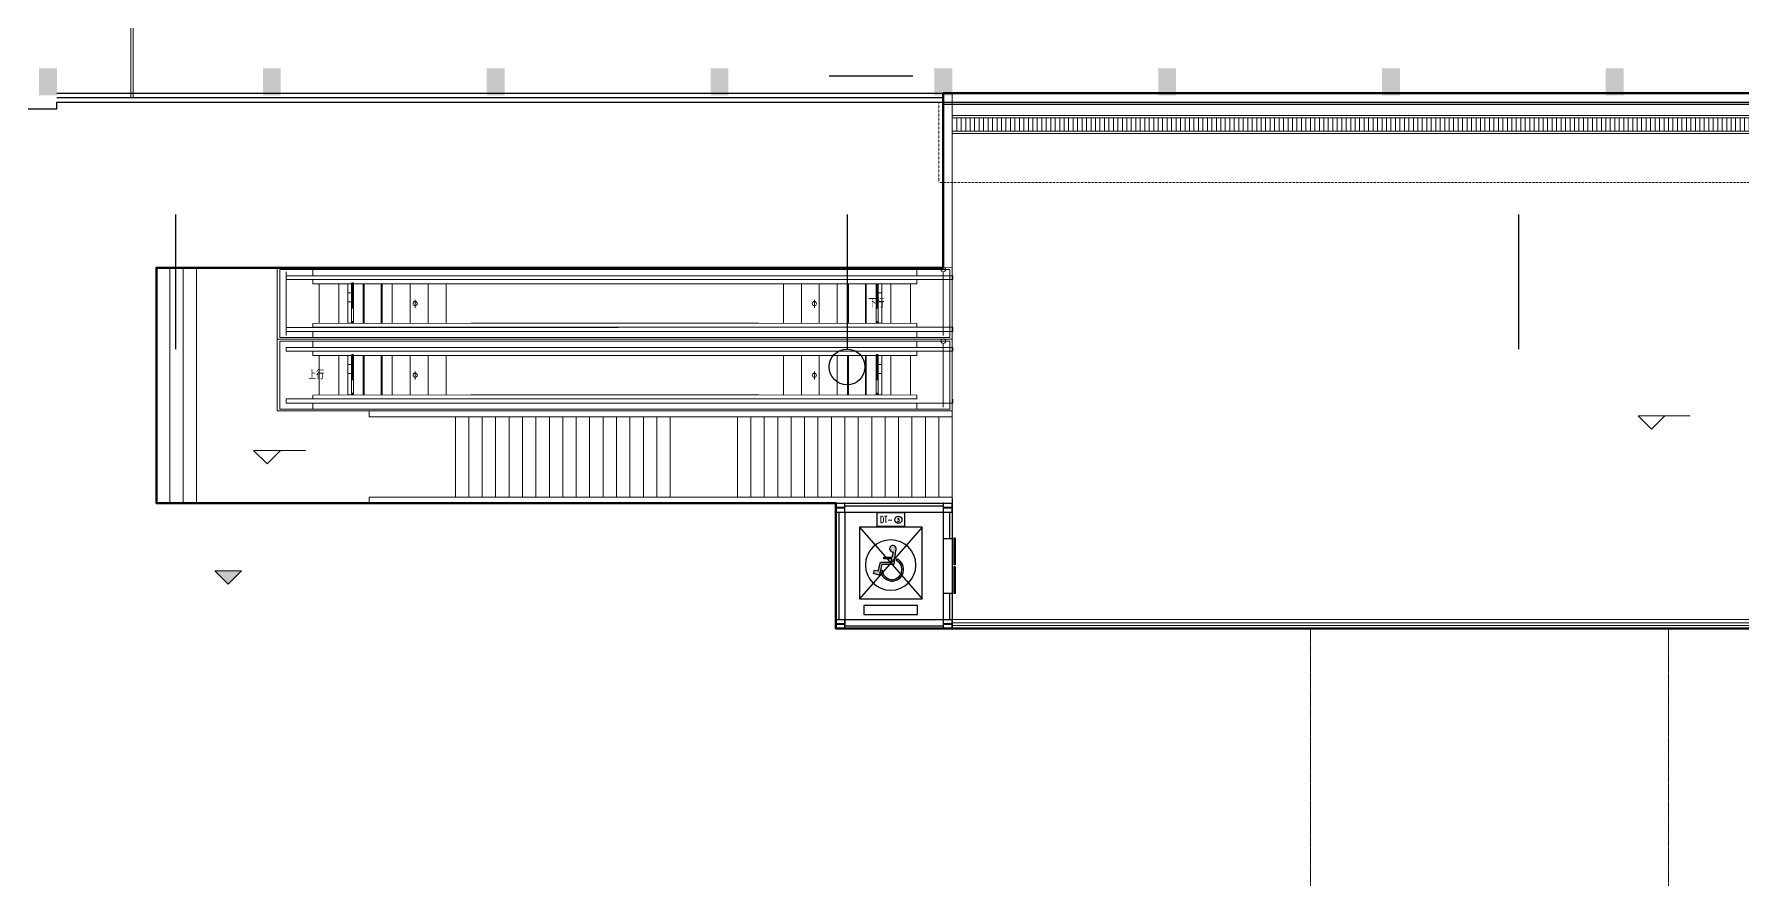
# Model space of a CAD drawing. Header units: millimetres. Extents: x 395197 to 699875, y 745 to 708816.
# Drawn here: x 511894 to 550064, y 476754 to 495768 of the extents above; entities that cross this region are included whole.
import ezdxf
from ezdxf.enums import TextEntityAlignment as Align

# ---------------------------------------------------------------- set-up
doc = ezdxf.new("R2010")
doc.units = ezdxf.units.MM
for name, pattern in [('DASH', [0.35, 0.25, -0.1]), ('DASHDOT2', [0.5, 0.25, -0.125, 0, -0.125]), ('DOTE', [2.42, 2, -0.2, 0.02, -0.2])]:
    doc.linetypes.add(name, pattern=pattern)
for name, color, linetype, lineweight in [('A-STRS', 50, 'Continuous', 9), ('DIM_ELEV', 3, 'Continuous', 9), ('KbhRt主线_右线xl', 3, 'DOTE', 70), ('STAIR', 2, 'Continuous', 9), ('建-柱-平面-混凝土柱', 6, 'Continuous', 9), ('栏杆', 2, 'Continuous', 5)]:
    doc.layers.add(name, color=color, linetype=linetype, lineweight=lineweight)
for name, color, linetype in [('C-DIMS', 4, 'Continuous'), ('EECOMM', 1, 'DASHDOT2'), ('ZX-铺地', 253, 'Continuous'), ('伸缩缝', 40, 'Continuous'), ('建-楼面', 2, 'Continuous'), ('建-楼面-完成面', 95, 'Continuous'), ('轴网$0$4', 4, 'Continuous'), ('轴网$0$AUDIT_D_110625132327-0', 4, 'Continuous'), ('轴网$0$COLUMN', 9, 'Continuous'), ('轴网$0$PUB_TEXT', 4, 'Continuous'), ('轴网$0$建-符号-管弄', 190, 'Continuous'), ('轴网$0$龙阳路站平剖面图0625$0$A-DOOR', 32, 'Continuous'), ('轴网$0$龙阳路站平剖面图0625$0$A-STRS', 50, 'Continuous'), ('轴网$0$龙阳路站平剖面图0625$0$FURNITURE', 252, 'Continuous'), ('轴网$0$龙阳路站平剖面图0625$0$填充', 25, 'Continuous'), ('轴网$0$龙阳路站平剖面图0625$0$建－墙体', 7, 'Continuous')]:
    doc.layers.add(name, color=color, linetype=linetype)
doc.styles.add('轴网$0$_TCH_DIM', font='SIMPLEX', dxfattribs={"bigfont": 'GBCBIG'})

# ---------------------------------------------------------------- blocks, each defined once
blk = doc.blocks.new('_FZH')
blk.add_solid([(-0.5, -0.5), (0.5, -0.5), (-0.5, 0.5), (0.5, 0.5)])
blk = doc.blocks.new('轴网$0$龙阳路站平剖面图0625$0$9')
at = {"layer": '轴网$0$龙阳路站平剖面图0625$0$填充', "linetype": 'Continuous'}
h = blk.add_hatch(color=256, dxfattribs=at)
h.paths.add_polyline_path([(63, 866), (10, 612), (-417, 612), (-417, 530), (-7, 530), (-42, 361), (-577, 361), (-685, -70), (-877, -28), (-918, -195), (-647, -278), (-501, 250), (83, 250), (178, 938, 4.631739)])
h.paths.add_polyline_path([(-491, -42), (-572, -49, 1.740436), (240, 522), (205, 448, -1.740436)])
at = {"layer": '轴网$0$龙阳路站平剖面图0625$0$FURNITURE'}
for p, q in [((10, 612), (63, 866)), ((178, 938), (83, 250)), ((-685, -70), (-577, 361)), ((-501, 250), (-647, -278)), ((-577, 361), (-42, 361)), ((83, 250), (-501, 250)), ((-417, 530), (-417, 612)), ((-417, 612), (10, 612)), ((-7, 530), (-417, 530)), ((-42, 361), (-7, 530)), ((-918, -195), (-877, -28)), ((-647, -278), (-918, -195)), ((-877, -28), (-685, -70))]:
    blk.add_line(p, q, dxfattribs=at)
at = {"layer": '轴网$0$龙阳路站平剖面图0625$0$FURNITURE', "linetype": 'Continuous'}
for p, q in [((240, 522), (205, 448)), ((-491, -42), (-572, -49))]:
    blk.add_line(p, q, dxfattribs=at)
at = {"layer": '轴网$0$龙阳路站平剖面图0625$0$FURNITURE'}
for centre, radius, start, end in [((42, 1029), 164, 326.33705, 277.60405), ((0, 0), 575, 184.87548, 65.35417), ((0, 0), 492, 184.87548, 65.35417)]:
    blk.add_arc(centre, radius, start, end, dxfattribs=at)
blk = doc.blocks.new('轴网$0$龙阳路站平剖面图0625$0$无障碍标志')
at = {"layer": '轴网$0$龙阳路站平剖面图0625$0$建－墙体', "linetype": 'Continuous'}
blk.add_blockref('轴网$0$龙阳路站平剖面图0625$0$9', (0, 0), dxfattribs=at)
blk = doc.blocks.new('轴网$0$龙阳路站平剖面图0625$0$fasfsfd')
at = {"layer": '轴网$0$龙阳路站平剖面图0625$0$FURNITURE'}
blk.add_circle((-742531, -150831), 750, dxfattribs=at)
at = {"layer": '轴网$0$龙阳路站平剖面图0625$0$填充', "linetype": 'Continuous', "xscale": -0.5999999959021807, "yscale": 0.5999999963096343, "zscale": 0.6000000000003638}
blk.add_blockref('轴网$0$龙阳路站平剖面图0625$0$无障碍标志', (-742573, -150963), dxfattribs=at)
blk = doc.blocks.new('轴网$0$龙阳路站平剖面图0625$0$$TCHSYS$LDOR22D')
for p, q in [((-0.517, 0.833), (-0.017, 0.833)), ((-0.517, 0.833), (-0.517, 0.667)), ((-0.517, 0.667), (-0.017, 0.667)), ((-0.017, 0.833), (-0.017, 0.667)), ((0.017, 0.833), (0.017, 0.667)), ((0.017, 0.833), (0.517, 0.833)), ((0.017, 0.667), (0.517, 0.667)), ((0.517, 0.833), (0.517, 0.667)), ((-0.5, 0.5), (0.5, 0.5))]:
    blk.add_line(p, q)
blk = doc.blocks.new('dfghfhjfgjfguj')
at = {"layer": '轴网$0$4'}
for p, q in [((3027880, -3639820), (3027880, -3642720)), ((3025280, -3639920), (3027880, -3639920)), ((3025280, -3639920), (3027872, -3639920)), ((3025280, -3640120), (3027872, -3640120)), ((3025280, -3640120), (3025280, -3642620)), ((3025348, -3640120), (3025348, -3642520)), ((3025480, -3639980), (3027680, -3639980)), ((3025480, -3640120), (3025480, -3642720)), ((3027680, -3639920), (3027680, -3642720)), ((3027820, -3640120), (3027820, -3640720)), ((3027820, -3641940), (3027820, -3642520)), ((3025280, -3642520), (3027872, -3642520)), ((3025280, -3642720), (3027880, -3642720)), ((3025480, -3642660), (3027688, -3642660))]:
    blk.add_line(p, q, dxfattribs=at)
at = {"layer": '轴网$0$AUDIT_D_110625132327-0'}
blk.add_lwpolyline([(3026821, -3640138), (3026195, -3640138), (3026195, -3640433), (3026821, -3640433)], close=True, dxfattribs=at)
blk.add_circle((3026678, -3640292), 78.8, dxfattribs=at)
at = {"layer": '轴网$0$COLUMN'}
for p, q in [((3025288, -3639920), (3025280, -3639920)), ((3025280, -3639920), (3025280, -3640120)), ((3025280, -3640120), (3025288, -3640120)), ((3025288, -3640012), (3025288, -3639920)), ((3025288, -3640120), (3025288, -3640028)), ((3025467, -3640017), (3025293, -3640017)), ((3025293, -3640023), (3025467, -3640023)), ((3025480, -3639920), (3025472, -3639920)), ((3025472, -3639920), (3025472, -3640012)), ((3025472, -3640028), (3025472, -3640120)), ((3025472, -3640120), (3025480, -3640120)), ((3025480, -3640120), (3025480, -3639920)), ((3027688, -3639920), (3027680, -3639920)), ((3027680, -3639920), (3027680, -3640120)), ((3027680, -3640120), (3027688, -3640120)), ((3027688, -3640012), (3027688, -3639920)), ((3027688, -3640120), (3027688, -3640028)), ((3027867, -3640017), (3027693, -3640017)), ((3027693, -3640023), (3027867, -3640023)), ((3027880, -3639920), (3027872, -3639920)), ((3027872, -3639920), (3027872, -3640012)), ((3027872, -3640028), (3027872, -3640120)), ((3027872, -3640120), (3027880, -3640120)), ((3027880, -3640120), (3027880, -3639920)), ((3025288, -3642520), (3025280, -3642520)), ((3025280, -3642520), (3025280, -3642720)), ((3025280, -3642720), (3025288, -3642720)), ((3025288, -3642612), (3025288, -3642520)), ((3025288, -3642720), (3025288, -3642628)), ((3025467, -3642617), (3025293, -3642617)), ((3025293, -3642623), (3025467, -3642623)), ((3025480, -3642520), (3025472, -3642520)), ((3025472, -3642520), (3025472, -3642612)), ((3025472, -3642628), (3025472, -3642720)), ((3025472, -3642720), (3025480, -3642720)), ((3025480, -3642720), (3025480, -3642520)), ((3027688, -3642520), (3027680, -3642520)), ((3027680, -3642520), (3027680, -3642720)), ((3027680, -3642720), (3027688, -3642720)), ((3027688, -3642612), (3027688, -3642520)), ((3027688, -3642720), (3027688, -3642628)), ((3027867, -3642617), (3027693, -3642617)), ((3027693, -3642623), (3027867, -3642623)), ((3027880, -3642520), (3027872, -3642520)), ((3027872, -3642520), (3027872, -3642612)), ((3027872, -3642628), (3027872, -3642720)), ((3027872, -3642720), (3027880, -3642720)), ((3027880, -3642720), (3027880, -3642520))]:
    blk.add_line(p, q, dxfattribs=at)
for centre, start, end in [((3025293, -3640012), 180, 270), ((3025293, -3640028), 90, 180), ((3025467, -3640012), 270, 360), ((3025467, -3640028), 360, 90), ((3027693, -3640012), 180, 270), ((3027693, -3640028), 90, 180), ((3027867, -3640012), 270, 360), ((3027867, -3640028), 0, 90), ((3025293, -3642612), 180, 270), ((3025293, -3642628), 90, 180), ((3025467, -3642612), 270, 0), ((3025467, -3642628), 0, 90), ((3027693, -3642612), 180, 270), ((3027693, -3642628), 90, 180), ((3027867, -3642612), 270, 0), ((3027867, -3642628), 0, 90)]:
    blk.add_arc(centre, 5, start, end, dxfattribs=at)
at = {"layer": '轴网$0$龙阳路站平剖面图0625$0$A-DOOR'}
blk.add_line((3027680, -3640720), (3027680, -3641920), dxfattribs=at)
for points in [[(3027880, -3640720), (3027680, -3640720)], [(3027880, -3641940), (3027680, -3641940)]]:
    blk.add_lwpolyline(points, dxfattribs=at)
at = {"layer": '轴网$0$龙阳路站平剖面图0625$0$A-STRS'}
for p, q in [((3027207, -3640456), (3025807, -3640456)), ((3025807, -3640456), (3025807, -3642056)), ((3027207, -3640456), (3025807, -3642056)), ((3025807, -3640456), (3027207, -3642056)), ((3027207, -3642056), (3027207, -3640456)), ((3025807, -3642056), (3027207, -3642056)), ((3027105, -3642209), (3025905, -3642209)), ((3025905, -3642209), (3025905, -3642409)), ((3025905, -3642409), (3027105, -3642409)), ((3027105, -3642409), (3027105, -3642209))]:
    blk.add_line(p, q, dxfattribs=at)
at = {"extrusion": (0, 0, -1), "xscale": 0.7500000009313226, "yscale": 0.7500000009313226, "zscale": -0.7500000009313226}
blk.add_blockref('轴网$0$龙阳路站平剖面图0625$0$fasfsfd', (-2469606, -3528179), dxfattribs=at)
at = {"layer": '轴网$0$龙阳路站平剖面图0625$0$A-DOOR', "xscale": 1200.000000000001, "yscale": 200.0000000000003, "zscale": 1200, "rotation": 270.0000000335284}
blk.add_blockref('轴网$0$龙阳路站平剖面图0625$0$$TCHSYS$LDOR22D', (3027780, -3641320), dxfattribs=at)
at = {"layer": '轴网$0$AUDIT_D_110625132327-0', "style": '轴网$0$_TCH_DIM', "width": 0.705882}
blk.add_text('DT-', height=148.8, dxfattribs=at).set_placement((3026266, -3640362))
at = {"layer": '轴网$0$AUDIT_D_110625132327-0', "style": '轴网$0$_TCH_DIM'}
blk.add_text('5', height=78.6, dxfattribs=at).set_placement((3026652, -3640332), (3026704, -3640332), align=Align.FIT)

msp = doc.modelspace()

# ---------------------------------------------------------------- hatches: boundary and pattern name
at = {"layer": 'A-STRS'}
h = msp.add_hatch(dxfattribs=at)
h.set_pattern_fill('_USER', color=8, scale=100, angle=90, style=0, pattern_type=0)
h.set_pattern_definition([(90, (544203.21, 493604.32), (100, -7e-13), [])])
h.paths.add_polyline_path([(567003, 493604), (567003, 493904), (532403, 493904), (532403, 493604)])
at = {"layer": 'DIM_ELEV', "linetype": 'ByBlock'}
msp.add_hatch(color=256, dxfattribs=at).paths.add_polyline_path([(516229, 483490), (515929, 483790), (516529, 483790)])

# ---------------------------------------------------------------- linework, layer by layer
at = {"ltscale": 50, "elevation": 0}
msp.add_lwpolyline([(512403, 494454), (587003, 494454)], dxfattribs=at)
at = {"layer": 'A-STRS', "color": 40}
for p, q in [((532403, 493954, 0), (567003, 493954, 0)), ((532403, 493904, 0), (567003, 493904, 0)), ((532403, 493604, 0), (567003, 493604, 0)), ((532403, 493554, 0), (567003, 493554, 0))]:
    msp.add_line(p, q, dxfattribs=at)
at = {"layer": 'C-DIMS'}
for p, q in [((515053, 491739, 0), (515053, 488739, 0)), ((530053, 491739, 0), (530053, 488739, 0)), ((545053, 491739, 0), (545053, 488739, 0))]:
    msp.add_line(p, q, dxfattribs=at)
msp.add_circle((530053, 488339, 0), 400, dxfattribs=at)
at = {"layer": 'DIM_ELEV', "linetype": 'ByBlock'}
for p, q in [((548022, 486947, 0), (547722, 487247, 0)), ((547722, 487247, 0), (548890, 487247, 0)), ((548022, 486947, 0), (548322, 487247, 0)), ((517097, 486172, 0), (516797, 486472, 0)), ((516797, 486472, 0), (517965, 486472, 0)), ((517097, 486172, 0), (517397, 486472, 0)), ((516229, 483490, 0), (515929, 483790, 0)), ((515929, 483790, 0), (516529, 483790, 0)), ((516229, 483490, 0), (516529, 483790, 0))]:
    msp.add_line(p, q, dxfattribs=at)
at = {"layer": 'EECOMM', "color": 3, "linetype": 'ByBlock'}
msp.add_line((529654, 494839, 0), (531522, 494839, 0), dxfattribs=at)
at = {"layer": 'KbhRt主线_右线xl', "color": 252, "linetype": 'ByBlock', "elevation": 0}
msp.add_lwpolyline([(532203, 494454), (532203, 490554), (514624, 490554), (514624, 485298), (529803, 485298), (529803, 482498), (567203, 482498), (567203, 485428), (584982, 485428), (584982, 490558), (567203, 490558), (567203, 494454)], close=True, dxfattribs=at)
msp.add_lwpolyline([(532203, 494454), (532203, 490554), (514624, 490554), (514624, 485298), (529803, 485298), (529803, 482498), (567203, 482498), (567203, 485428), (584982, 485428), (584982, 490558), (567203, 490558), (567203, 494454)], close=True, dxfattribs=at)
at = {"layer": 'STAIR'}
for p, q in [((532203, 490554, 0), (532203, 494454, 0)), ((532403, 490554, 0), (532403, 494454, 0)), ((517524, 490558, 0), (514624, 490558, 0)), ((514624, 485298, 0), (514624, 490558, 0)), ((514924, 485298, 0), (514924, 490558, 0)), ((515224, 485298, 0), (515224, 490558, 0)), ((515524, 490558, 0), (515524, 485298, 0)), ((517324, 490558, 0), (532403, 490554, 0)), ((517324, 490558, 0), (517324, 488958, 0)), ((517324, 490558, 0), (517324, 488958, 0)), ((517382, 490514, 0), (521649, 490514, 0)), ((517382, 490514, 0), (517382, 488994, 0)), ((518117, 490514, 0), (518117, 490376, 0)), ((521649, 490514, 0), (525613, 490514, 0)), ((528078, 490514, 0), (524115, 490514, 0)), ((532346, 490514, 0), (528078, 490514, 0)), ((531611, 490514, 0), (531611, 490376, 0)), ((532346, 490514, 0), (532346, 488994, 0)), ((532403, 490558, 0), (532403, 488958, 0)), ((532403, 490554, 0), (532403, 488958, 0)), ((517524, 490464, 0), (517524, 489044, 0)), ((517524, 490376, 0), (517524, 490290, 0)), ((517524, 490376, 0), (521649, 490376, 0)), ((517524, 490290, 0), (521649, 490290, 0)), ((518117, 490290, 0), (518117, 490194, 0)), ((518117, 490194, 0), (521649, 490194, 0)), ((518261, 490194, 0), (518261, 489311, 0)), ((518699, 490194, 0), (518699, 489314, 0)), ((519027, 490196, 0), (518899, 490196, 0)), ((519027, 490195, 0), (518899, 490195, 0)), ((518899, 490194, 0), (518899, 489314, 0)), ((518899, 490194, 0), (518899, 489314, 0)), ((519027, 490194, 0), (518899, 490194, 0)), ((519027, 490216, 0), (518983, 490216, 0)), ((519027, 490215, 0), (518983, 490215, 0)), ((518983, 490194, 0), (518983, 489314, 0)), ((519027, 490176, 0), (518983, 490176, 0)), ((519027, 490175, 0), (518983, 490175, 0)), ((519027, 490174, 0), (518983, 490174, 0)), ((519027, 490156, 0), (518983, 490156, 0)), ((519027, 490155, 0), (518983, 490155, 0)), ((519027, 490154, 0), (518983, 490154, 0)), ((519027, 490135, 0), (518983, 490135, 0)), ((519027, 490135, 0), (518983, 490135, 0)), ((519027, 490134, 0), (518983, 490134, 0)), ((519027, 490115, 0), (518983, 490115, 0)), ((519027, 490114, 0), (518983, 490114, 0)), ((519027, 490114, 0), (518983, 490114, 0)), ((519027, 490095, 0), (518983, 490095, 0)), ((519027, 490094, 0), (518983, 490094, 0)), ((519027, 490194, 0), (519027, 489314, 0)), ((519245, 490194, 0), (519245, 489314, 0)), ((519265, 490194, 0), (519265, 489314, 0)), ((519265, 490194, 0), (519265, 489314, 0)), ((519645, 490194, 0), (519645, 489314, 0)), ((519665, 490194, 0), (519665, 489314, 0)), ((519895, 490194, 0), (519895, 489314, 0)), ((519895, 490194, 0), (519895, 489314, 0)), ((519895, 490194, 0), (519895, 489314, 0)), ((519895, 490194, 0), (519895, 489314, 0)), ((519895, 490194, 0), (519895, 489314, 0)), ((519895, 490194, 0), (519895, 489314, 0)), ((519895, 490194, 0), (519895, 489314, 0)), ((519895, 490194, 0), (519895, 489314, 0)), ((520295, 490194, 0), (520295, 489314, 0)), ((520295, 490194, 0), (520295, 489314, 0)), ((520295, 490194, 0), (520295, 489314, 0)), ((520295, 490194, 0), (520295, 489314, 0)), ((520295, 490194, 0), (520295, 489314, 0)), ((520295, 490194, 0), (520295, 489314, 0)), ((520295, 490194, 0), (520295, 489314, 0)), ((520295, 490194, 0), (520295, 489314, 0)), ((520695, 490194, 0), (520695, 489314, 0)), ((520695, 490194, 0), (520695, 489314, 0)), ((520695, 490194, 0), (520695, 489314, 0)), ((520695, 490194, 0), (520695, 489314, 0)), ((521095, 490194, 0), (521095, 489314, 0)), ((521095, 490194, 0), (521095, 489314, 0)), ((521095, 490194, 0), (521095, 489314, 0)), ((521095, 490194, 0), (521095, 489314, 0)), ((521649, 490376, 0), (525522, 490376, 0)), ((521649, 490290, 0), (525465, 490290, 0)), ((521649, 490194, 0), (525403, 490194, 0)), ((528078, 490376, 0), (524206, 490376, 0)), ((528078, 490290, 0), (524262, 490290, 0)), ((528078, 490194, 0), (524325, 490194, 0)), ((532416, 490376, 0), (528078, 490376, 0)), ((532416, 490290, 0), (528078, 490290, 0)), ((531611, 490194, 0), (528078, 490194, 0)), ((528633, 490194, 0), (528633, 489314, 0)), ((528633, 490194, 0), (528633, 489314, 0)), ((528633, 490194, 0), (528633, 489314, 0)), ((528633, 490194, 0), (528633, 489314, 0)), ((529033, 490194, 0), (529033, 489314, 0)), ((529033, 490194, 0), (529033, 489314, 0)), ((529033, 490194, 0), (529033, 489314, 0)), ((529033, 490194, 0), (529033, 489314, 0)), ((529433, 490194, 0), (529433, 489314, 0)), ((529433, 490194, 0), (529433, 489314, 0)), ((529433, 490194, 0), (529433, 489314, 0)), ((529433, 490194, 0), (529433, 489314, 0)), ((529433, 490194, 0), (529433, 489314, 0)), ((529433, 490194, 0), (529433, 489314, 0)), ((529433, 490194, 0), (529433, 489314, 0)), ((529433, 490194, 0), (529433, 489314, 0)), ((529833, 490194, 0), (529833, 489314, 0)), ((529833, 490194, 0), (529833, 489314, 0)), ((529833, 490194, 0), (529833, 489314, 0)), ((529833, 490194, 0), (529833, 489314, 0)), ((529833, 490194, 0), (529833, 489314, 0)), ((529833, 490194, 0), (529833, 489314, 0)), ((529833, 490194, 0), (529833, 489314, 0)), ((529833, 490194, 0), (529833, 489314, 0)), ((530063, 490194, 0), (530063, 489314, 0)), ((530083, 490194, 0), (530083, 489314, 0)), ((530463, 490194, 0), (530463, 489314, 0)), ((530463, 490194, 0), (530463, 489314, 0)), ((530483, 490194, 0), (530483, 489314, 0)), ((530700, 490196, 0), (530829, 490196, 0)), ((530700, 490195, 0), (530829, 490195, 0)), ((530700, 490194, 0), (530700, 489314, 0)), ((530700, 490194, 0), (530829, 490194, 0)), ((530700, 490176, 0), (530745, 490176, 0)), ((530700, 490175, 0), (530745, 490175, 0)), ((530700, 490174, 0), (530745, 490174, 0)), ((530700, 490156, 0), (530745, 490156, 0)), ((530700, 490155, 0), (530745, 490155, 0)), ((530700, 490154, 0), (530745, 490154, 0)), ((530700, 490135, 0), (530745, 490135, 0)), ((530700, 490135, 0), (530745, 490135, 0)), ((530700, 490134, 0), (530745, 490134, 0)), ((530700, 490115, 0), (530745, 490115, 0)), ((530700, 490114, 0), (530745, 490114, 0)), ((530700, 490114, 0), (530745, 490114, 0)), ((530700, 490095, 0), (530745, 490095, 0)), ((530700, 490094, 0), (530745, 490094, 0)), ((530745, 490194, 0), (530745, 489314, 0)), ((530829, 490194, 0), (530829, 489314, 0)), ((530829, 490194, 0), (530829, 489314, 0)), ((531029, 490194, 0), (531029, 489314, 0)), ((531467, 490194, 0), (531467, 489311, 0)), ((531611, 490290, 0), (531611, 490194, 0)), ((532203, 490464, 0), (532203, 489044, 0)), ((532416, 490376, 0), (532416, 490290, 0)), ((519027, 489994, 0), (518899, 489994, 0)), ((519027, 489792, 0), (518899, 489792, 0)), ((519027, 490093, 0), (518983, 490093, 0)), ((519027, 490075, 0), (518983, 490075, 0)), ((519027, 490074, 0), (518983, 490074, 0)), ((519027, 490073, 0), (518983, 490073, 0)), ((519027, 490055, 0), (518983, 490055, 0)), ((519027, 490054, 0), (518983, 490054, 0)), ((519027, 490053, 0), (518983, 490053, 0)), ((519027, 490034, 0), (518983, 490034, 0)), ((519027, 490033, 0), (518983, 490033, 0)), ((519027, 490033, 0), (518983, 490033, 0)), ((519027, 490014, 0), (518983, 490014, 0)), ((519027, 489974, 0), (518983, 489974, 0)), ((519027, 489953, 0), (518983, 489953, 0)), ((519027, 489933, 0), (518983, 489933, 0)), ((519027, 489913, 0), (518983, 489913, 0)), ((519027, 489893, 0), (518983, 489893, 0)), ((519027, 489873, 0), (518983, 489873, 0)), ((519027, 489852, 0), (518983, 489852, 0)), ((519027, 489832, 0), (518983, 489832, 0)), ((519027, 489812, 0), (518983, 489812, 0)), ((519027, 489771, 0), (518983, 489771, 0)), ((519027, 489751, 0), (518983, 489751, 0)), ((519027, 489731, 0), (518983, 489731, 0)), ((520404, 489837, 0), (520404, 489659, 0)), ((529323, 489837, 0), (529323, 489659, 0)), ((530700, 490093, 0), (530745, 490093, 0)), ((530700, 490075, 0), (530745, 490075, 0)), ((530700, 490074, 0), (530745, 490074, 0)), ((530700, 490073, 0), (530745, 490073, 0)), ((530700, 490055, 0), (530745, 490055, 0)), ((530700, 490054, 0), (530745, 490054, 0)), ((530700, 490053, 0), (530745, 490053, 0)), ((530700, 490034, 0), (530745, 490034, 0)), ((530700, 490033, 0), (530745, 490033, 0)), ((530700, 490033, 0), (530745, 490033, 0)), ((530700, 490014, 0), (530745, 490014, 0)), ((530700, 489994, 0), (530829, 489994, 0)), ((530700, 489974, 0), (530745, 489974, 0)), ((530700, 489953, 0), (530745, 489953, 0)), ((530700, 489933, 0), (530745, 489933, 0)), ((530700, 489913, 0), (530745, 489913, 0)), ((530700, 489893, 0), (530745, 489893, 0)), ((530700, 489873, 0), (530745, 489873, 0)), ((530700, 489852, 0), (530745, 489852, 0)), ((530700, 489832, 0), (530745, 489832, 0)), ((530700, 489812, 0), (530745, 489812, 0)), ((530700, 489792, 0), (530829, 489792, 0)), ((530700, 489771, 0), (530745, 489771, 0)), ((530700, 489751, 0), (530745, 489751, 0)), ((530700, 489731, 0), (530745, 489731, 0)), ((519027, 489711, 0), (518983, 489711, 0)), ((519027, 489691, 0), (518983, 489691, 0)), ((519027, 489670, 0), (518983, 489670, 0)), ((519027, 489650, 0), (518983, 489650, 0)), ((519027, 489354, 0), (518983, 489354, 0)), ((519027, 489334, 0), (518983, 489334, 0)), ((530700, 489711, 0), (530745, 489711, 0)), ((530700, 489691, 0), (530745, 489691, 0)), ((530700, 489670, 0), (530745, 489670, 0)), ((530700, 489650, 0), (530745, 489650, 0)), ((530700, 489354, 0), (530745, 489354, 0)), ((530700, 489334, 0), (530745, 489334, 0)), ((517324, 488958, 0), (521649, 488958, 0)), ((517324, 488958, 0), (517324, 487358, 0)), ((517324, 488958, 0), (517324, 487358, 0)), ((517382, 488994, 0), (521649, 488994, 0)), ((521649, 489217, 0), (517524, 489217, 0)), ((517524, 489217, 0), (517524, 489133, 0)), ((517524, 489133, 0), (517524, 489217, 0)), ((517524, 489133, 0), (521649, 489133, 0)), ((518117, 489311, 0), (521649, 489314, 0)), ((518117, 489311, 0), (518117, 489217, 0)), ((518117, 489225, 0), (521649, 489225, 0)), ((518117, 489133, 0), (518117, 488994, 0)), ((519027, 489314, 0), (518899, 489314, 0)), ((521583, 489133, 0), (524886, 489133, 0)), ((521649, 489314, 0), (525005, 489314, 0)), ((521649, 489225, 0), (524947, 489225, 0)), ((524941, 489217, 0), (521649, 489217, 0)), ((532346, 488994, 0), (521649, 488994, 0)), ((532403, 488958, 0), (521649, 488958, 0)), ((528078, 489314, 0), (524723, 489314, 0)), ((528078, 489225, 0), (524781, 489225, 0)), ((528145, 489133, 0), (524842, 489133, 0)), ((531611, 489311, 0), (528078, 489314, 0)), ((532416, 489225, 0), (528078, 489225, 0)), ((532416, 489133, 0), (528078, 489133, 0)), ((530700, 489314, 0), (530829, 489314, 0)), ((531611, 489311, 0), (531611, 489217, 0)), ((531611, 489133, 0), (531611, 488994, 0)), ((532403, 488958, 0), (532403, 487358, 0)), ((532403, 488958, 0), (532403, 487358, 0)), ((532416, 489133, 0), (532416, 489225, 0)), ((532416, 489217, 0), (532416, 489133, 0)), ((517382, 488914, 0), (521649, 488914, 0)), ((517382, 488914, 0), (517382, 487394, 0)), ((517524, 488776, 0), (517524, 488690, 0)), ((517524, 488776, 0), (521649, 488776, 0)), ((517524, 488690, 0), (521649, 488690, 0)), ((518117, 488914, 0), (518117, 488776, 0)), ((518117, 488690, 0), (518117, 488594, 0)), ((518117, 488597, 0), (521649, 488597, 0)), ((518261, 488594, 0), (518261, 487711, 0)), ((518699, 488594, 0), (518699, 487714, 0)), ((519027, 488596, 0), (518899, 488596, 0)), ((519027, 488595, 0), (518899, 488595, 0)), ((518899, 488594, 0), (518899, 487714, 0)), ((518899, 488594, 0), (518899, 487714, 0)), ((519027, 488594, 0), (518899, 488594, 0)), ((519027, 488616, 0), (518983, 488616, 0)), ((519027, 488615, 0), (518983, 488615, 0)), ((518983, 488594, 0), (518983, 487714, 0)), ((519027, 488576, 0), (518983, 488576, 0)), ((519027, 488575, 0), (518983, 488575, 0)), ((519027, 488574, 0), (518983, 488574, 0)), ((519027, 488594, 0), (519027, 487714, 0)), ((519245, 488594, 0), (519245, 487714, 0)), ((519265, 488594, 0), (519265, 487714, 0)), ((519265, 488594, 0), (519265, 487714, 0)), ((519645, 488594, 0), (519645, 487714, 0)), ((519665, 488594, 0), (519665, 487714, 0)), ((519895, 488594, 0), (519895, 487714, 0)), ((519895, 488594, 0), (519895, 487714, 0)), ((519895, 488594, 0), (519895, 487714, 0)), ((519895, 488594, 0), (519895, 487714, 0)), ((519895, 488594, 0), (519895, 487714, 0)), ((519895, 488594, 0), (519895, 487714, 0)), ((519895, 488594, 0), (519895, 487714, 0)), ((519895, 488594, 0), (519895, 487714, 0)), ((520295, 488594, 0), (520295, 487714, 0)), ((520295, 488594, 0), (520295, 487714, 0)), ((520295, 488594, 0), (520295, 487714, 0)), ((520295, 488594, 0), (520295, 487714, 0)), ((520295, 488594, 0), (520295, 487714, 0)), ((520295, 488594, 0), (520295, 487714, 0)), ((520295, 488594, 0), (520295, 487714, 0)), ((520295, 488594, 0), (520295, 487714, 0)), ((520695, 488594, 0), (520695, 487714, 0)), ((520695, 488594, 0), (520695, 487714, 0)), ((520695, 488594, 0), (520695, 487714, 0)), ((520695, 488594, 0), (520695, 487714, 0)), ((521095, 488594, 0), (521095, 487714, 0)), ((521095, 488594, 0), (521095, 487714, 0)), ((521095, 488594, 0), (521095, 487714, 0)), ((521095, 488594, 0), (521095, 487714, 0)), ((521583, 488597, 0), (525405, 488597, 0)), ((521649, 488914, 0), (525613, 488914, 0)), ((521649, 488776, 0), (525522, 488776, 0)), ((521649, 488690, 0), (525465, 488690, 0)), ((528078, 488914, 0), (524115, 488914, 0)), ((528078, 488776, 0), (524206, 488776, 0)), ((528078, 488690, 0), (524262, 488690, 0)), ((528145, 488597, 0), (524323, 488597, 0)), ((532346, 488914, 0), (528078, 488914, 0)), ((532416, 488776, 0), (528078, 488776, 0)), ((532416, 488690, 0), (528078, 488690, 0)), ((531611, 488597, 0), (528078, 488597, 0)), ((528633, 488594, 0), (528633, 487714, 0)), ((528633, 488594, 0), (528633, 487714, 0)), ((528633, 488594, 0), (528633, 487714, 0)), ((528633, 488594, 0), (528633, 487714, 0)), ((529033, 488594, 0), (529033, 487714, 0)), ((529033, 488594, 0), (529033, 487714, 0)), ((529033, 488594, 0), (529033, 487714, 0)), ((529033, 488594, 0), (529033, 487714, 0)), ((529433, 488594, 0), (529433, 487714, 0)), ((529433, 488594, 0), (529433, 487714, 0)), ((529433, 488594, 0), (529433, 487714, 0)), ((529433, 488594, 0), (529433, 487714, 0)), ((529433, 488594, 0), (529433, 487714, 0)), ((529433, 488594, 0), (529433, 487714, 0)), ((529433, 488594, 0), (529433, 487714, 0)), ((529433, 488594, 0), (529433, 487714, 0)), ((529833, 488594, 0), (529833, 487714, 0)), ((529833, 488594, 0), (529833, 487714, 0)), ((529833, 488594, 0), (529833, 487714, 0)), ((529833, 488594, 0), (529833, 487714, 0)), ((529833, 488594, 0), (529833, 487714, 0)), ((529833, 488594, 0), (529833, 487714, 0)), ((529833, 488594, 0), (529833, 487714, 0)), ((529833, 488594, 0), (529833, 487714, 0)), ((530063, 488594, 0), (530063, 487714, 0)), ((530083, 488594, 0), (530083, 487714, 0)), ((530463, 488594, 0), (530463, 487714, 0)), ((530463, 488594, 0), (530463, 487714, 0)), ((530483, 488594, 0), (530483, 487714, 0)), ((530700, 488616, 0), (530745, 488616, 0)), ((530700, 488615, 0), (530745, 488615, 0)), ((530700, 488596, 0), (530829, 488596, 0)), ((530700, 488595, 0), (530829, 488595, 0)), ((530700, 488594, 0), (530700, 487714, 0)), ((530700, 488594, 0), (530829, 488594, 0)), ((530700, 488576, 0), (530745, 488576, 0)), ((530700, 488575, 0), (530745, 488575, 0)), ((530700, 488574, 0), (530745, 488574, 0)), ((530745, 488594, 0), (530745, 487714, 0)), ((530829, 488594, 0), (530829, 487714, 0)), ((530829, 488594, 0), (530829, 487714, 0)), ((531029, 488594, 0), (531029, 487714, 0)), ((531467, 488594, 0), (531467, 487711, 0)), ((531611, 488914, 0), (531611, 488776, 0)), ((531611, 488690, 0), (531611, 488594, 0)), ((532203, 488864, 0), (532203, 487444, 0)), ((532346, 488914, 0), (532346, 487394, 0)), ((532416, 488776, 0), (532416, 488690, 0)), ((519027, 488394, 0), (518899, 488394, 0)), ((519027, 488192, 0), (518899, 488192, 0)), ((519027, 488556, 0), (518983, 488556, 0)), ((519027, 488555, 0), (518983, 488555, 0)), ((519027, 488554, 0), (518983, 488554, 0)), ((519027, 488535, 0), (518983, 488535, 0)), ((519027, 488535, 0), (518983, 488535, 0)), ((519027, 488534, 0), (518983, 488534, 0)), ((519027, 488515, 0), (518983, 488515, 0)), ((519027, 488514, 0), (518983, 488514, 0)), ((519027, 488514, 0), (518983, 488514, 0)), ((519027, 488495, 0), (518983, 488495, 0)), ((519027, 488494, 0), (518983, 488494, 0)), ((519027, 488493, 0), (518983, 488493, 0)), ((519027, 488475, 0), (518983, 488475, 0)), ((519027, 488474, 0), (518983, 488474, 0)), ((519027, 488473, 0), (518983, 488473, 0)), ((519027, 488455, 0), (518983, 488455, 0)), ((519027, 488454, 0), (518983, 488454, 0)), ((519027, 488453, 0), (518983, 488453, 0)), ((519027, 488434, 0), (518983, 488434, 0)), ((519027, 488433, 0), (518983, 488433, 0)), ((519027, 488433, 0), (518983, 488433, 0)), ((519027, 488414, 0), (518983, 488414, 0)), ((519027, 488374, 0), (518983, 488374, 0)), ((519027, 488353, 0), (518983, 488353, 0)), ((519027, 488333, 0), (518983, 488333, 0)), ((519027, 488313, 0), (518983, 488313, 0)), ((519027, 488293, 0), (518983, 488293, 0)), ((519027, 488273, 0), (518983, 488273, 0)), ((519027, 488252, 0), (518983, 488252, 0)), ((519027, 488232, 0), (518983, 488232, 0)), ((519027, 488212, 0), (518983, 488212, 0)), ((520404, 488237, 0), (520404, 488059, 0)), ((529323, 488237, 0), (529323, 488059, 0)), ((530700, 488556, 0), (530745, 488556, 0)), ((530700, 488555, 0), (530745, 488555, 0)), ((530700, 488554, 0), (530745, 488554, 0)), ((530700, 488535, 0), (530745, 488535, 0)), ((530700, 488535, 0), (530745, 488535, 0)), ((530700, 488534, 0), (530745, 488534, 0)), ((530700, 488515, 0), (530745, 488515, 0)), ((530700, 488514, 0), (530745, 488514, 0)), ((530700, 488514, 0), (530745, 488514, 0)), ((530700, 488495, 0), (530745, 488495, 0)), ((530700, 488494, 0), (530745, 488494, 0)), ((530700, 488493, 0), (530745, 488493, 0)), ((530700, 488475, 0), (530745, 488475, 0)), ((530700, 488474, 0), (530745, 488474, 0)), ((530700, 488473, 0), (530745, 488473, 0)), ((530700, 488455, 0), (530745, 488455, 0)), ((530700, 488454, 0), (530745, 488454, 0)), ((530700, 488453, 0), (530745, 488453, 0)), ((530700, 488434, 0), (530745, 488434, 0)), ((530700, 488433, 0), (530745, 488433, 0)), ((530700, 488433, 0), (530745, 488433, 0)), ((530700, 488414, 0), (530745, 488414, 0)), ((530700, 488394, 0), (530829, 488394, 0)), ((530700, 488374, 0), (530745, 488374, 0)), ((530700, 488353, 0), (530745, 488353, 0)), ((530700, 488333, 0), (530745, 488333, 0)), ((530700, 488313, 0), (530745, 488313, 0)), ((530700, 488293, 0), (530745, 488293, 0)), ((530700, 488273, 0), (530745, 488273, 0)), ((530700, 488252, 0), (530745, 488252, 0)), ((530700, 488232, 0), (530745, 488232, 0)), ((530700, 488212, 0), (530745, 488212, 0)), ((530700, 488192, 0), (530829, 488192, 0)), ((519027, 488171, 0), (518983, 488171, 0)), ((519027, 488151, 0), (518983, 488151, 0)), ((519027, 488131, 0), (518983, 488131, 0)), ((519027, 488111, 0), (518983, 488111, 0)), ((519027, 488091, 0), (518983, 488091, 0)), ((519027, 488070, 0), (518983, 488070, 0)), ((519027, 488050, 0), (518983, 488050, 0)), ((530700, 488171, 0), (530745, 488171, 0)), ((530700, 488151, 0), (530745, 488151, 0)), ((530700, 488131, 0), (530745, 488131, 0)), ((530700, 488111, 0), (530745, 488111, 0)), ((530700, 488091, 0), (530745, 488091, 0)), ((530700, 488070, 0), (530745, 488070, 0)), ((530700, 488050, 0), (530745, 488050, 0)), ((517524, 487625, 0), (521649, 487625, 0)), ((517524, 487533, 0), (517524, 487625, 0)), ((517524, 487617, 0), (517524, 487533, 0)), ((517524, 487533, 0), (521649, 487533, 0)), ((518117, 487711, 0), (521649, 487714, 0)), ((518117, 487711, 0), (518117, 487617, 0)), ((518117, 487533, 0), (518117, 487394, 0)), ((519027, 487714, 0), (518899, 487714, 0)), ((519027, 487754, 0), (518983, 487754, 0)), ((519027, 487734, 0), (518983, 487734, 0)), ((521583, 487533, 0), (524886, 487533, 0)), ((521649, 487714, 0), (525005, 487714, 0)), ((521649, 487625, 0), (524947, 487625, 0)), ((528078, 487714, 0), (524723, 487714, 0)), ((528078, 487625, 0), (524781, 487625, 0)), ((528145, 487533, 0), (524842, 487533, 0)), ((531611, 487711, 0), (528078, 487714, 0)), ((531611, 487625, 0), (528078, 487625, 0)), ((532416, 487533, 0), (528078, 487533, 0)), ((530700, 487754, 0), (530745, 487754, 0)), ((530700, 487734, 0), (530745, 487734, 0)), ((530700, 487714, 0), (530829, 487714, 0)), ((531611, 487711, 0), (531611, 487617, 0)), ((531611, 487533, 0), (531611, 487394, 0)), ((532403, 485428, 0), (532403, 487533, 0)), ((532416, 487617, 0), (532416, 487533, 0)), ((532416, 487533, 0), (532416, 487617, 0)), ((517324, 487358, 0), (528078, 487358, 0)), ((517382, 487394, 0), (521649, 487394, 0)), ((519380, 487228, 0), (519380, 487358, 0)), ((532403, 487228, 0), (519380, 487228, 0)), ((521303, 485428, 0), (521303, 487228, 0)), ((521603, 485428, 0), (521603, 487228, 0)), ((521649, 487394, 0), (524933, 487394, 0)), ((521903, 485428, 0), (521903, 487228, 0)), ((522203, 485428, 0), (522203, 487228, 0)), ((522503, 485428, 0), (522503, 487228, 0)), ((522803, 485428, 0), (522803, 487228, 0)), ((523103, 485428, 0), (523103, 487228, 0)), ((523403, 485428, 0), (523403, 487228, 0)), ((523703, 485428, 0), (523703, 487228, 0)), ((524003, 485428, 0), (524003, 487228, 0)), ((524303, 485428, 0), (524303, 487228, 0)), ((524603, 485428, 0), (524603, 487228, 0)), ((524903, 485428, 0), (524903, 487228, 0)), ((528078, 487394, 0), (524933, 487394, 0)), ((525203, 485428, 0), (525203, 487228, 0)), ((525503, 485428, 0), (525503, 487228, 0)), ((525803, 485428, 0), (525803, 487228, 0)), ((526103, 485428, 0), (526103, 487228, 0)), ((527603, 485428, 0), (527603, 487228, 0)), ((527903, 485428, 0), (527903, 487228, 0)), ((532346, 487394, 0), (528078, 487394, 0)), ((532403, 487358, 0), (528078, 487358, 0)), ((528203, 485428, 0), (528203, 487228, 0)), ((528503, 485428, 0), (528503, 487228, 0)), ((528803, 485428, 0), (528803, 487228, 0)), ((529103, 485428, 0), (529103, 487228, 0)), ((529403, 485428, 0), (529403, 487228, 0)), ((529703, 485428, 0), (529703, 487228, 0)), ((530003, 485428, 0), (530003, 487228, 0)), ((530303, 485428, 0), (530303, 487228, 0)), ((530603, 485428, 0), (530603, 487228, 0)), ((530903, 485428, 0), (530903, 487228, 0)), ((531203, 485428, 0), (531203, 487228, 0)), ((531503, 485428, 0), (531503, 487228, 0)), ((531803, 485428, 0), (531803, 487228, 0)), ((532103, 485428, 0), (532103, 487228, 0)), ((514624, 485298, 0), (519580, 485298, 0)), ((532403, 485428, 0), (519380, 485428, 0)), ((519380, 485298, 0), (519380, 485428, 0)), ((531491, 485298, 0), (519380, 485298, 0)), ((532403, 485298, 0), (532403, 485428, 0)), ((532403, 482698, 0), (532403, 485428, 0)), ((567003, 482698, 0), (532403, 482698, 0))]:
    msp.add_line(p, q, dxfattribs=at)
at = {"layer": 'STAIR', "linetype": 'DASH', "ltscale": 0.5}
for q in [(532103, 494254, 0), (567303, 492454, 0)]:
    msp.add_line((532103, 492454, 0), q, dxfattribs=at)
at = {"layer": 'STAIR', "color": 3}
for p, q in [((567003, 482698, 0), (532403, 482698, 0)), ((567073, 482628, 0), (532403, 482628, 0)), ((567133, 482568, 0), (532403, 482568, 0)), ((567203, 482498, 0), (532403, 482498, 0))]:
    msp.add_line(p, q, dxfattribs=at)
at = {"layer": 'STAIR', "color": 5, "linetype": 'DASH'}
for p, q in [((540403, 476754, 0), (540403, 482498, 0)), ((548403, 476754, 0), (548403, 482498, 0))]:
    msp.add_line(p, q, dxfattribs=at)
at = {"layer": 'STAIR'}
for centre, radius in [((532203, 490514, 0), 50), ((520404, 489754, 0), 46.7), ((529323, 489754, 0), 46.7), ((532203, 488914, 0), 50), ((520404, 488154, 0), 46.7), ((529323, 488154, 0), 46.7)]:
    msp.add_circle(centre, radius, dxfattribs=at)
at = {"layer": '伸缩缝'}
for p, q in [((532203, 494254, 0), (567203, 494254, 0)), ((532203, 494204, 0), (567203, 494204, 0))]:
    msp.add_line(p, q, dxfattribs=at)
at = {"layer": '建-楼面', "elevation": 0}
for points in [[(512403, 494354), (532203, 494354)], [(512403, 494254), (532203, 494254)]]:
    msp.add_lwpolyline(points, dxfattribs=at)
at = {"layer": '建-楼面-完成面', "elevation": 0}
msp.add_lwpolyline([(509053, 494254), (509053, 494104), (512403, 494104), (512403, 494254)], dxfattribs=at)
at = {"layer": '栏杆', "extrusion": (-3.37589e-06, -4.14449e-05, 1)}
for p, q in [((514053, 494354, 0), (514053, 503704, 0)), ((514103, 494354, 0), (514103, 503654, 0))]:
    msp.add_line(p, q, dxfattribs=at)
at = {"layer": '轴网$0$建-符号-管弄', "elevation": 0}
for points in [[(530475, 489754, 0, 0, 0), (518289, 489754, 40, 0, 0), (518139, 489754, 0, 0, 0)], [(518289, 488154, 0, 0, 0), (530475, 488154, 40, 0, 0), (530625, 488154, 0, 0, 0)]]:
    msp.add_lwpolyline(points, format="xyseb", dxfattribs=at)

# ---------------------------------------------------------------- block references
at = {"layer": 'ZX-铺地', "linetype": 'ByBlock'}
msp.add_blockref('dfghfhjfgjfguj', (-2495477, 4125218, 0), dxfattribs=at)
at = {"layer": '建-柱-平面-混凝土柱', "xscale": 399.9999999999866, "yscale": 600.0000000001993, "zscale": 599.9999999999997, "rotation": 359.9999999999996}
for p in [(512203, 494704, 0), (517203, 494704, 0), (522203, 494704, 0), (527203, 494704, 0), (532203, 494704, 0), (537203, 494704, 0), (542203, 494704, 0), (547203, 494704, 0)]:
    msp.add_blockref('_FZH', p, dxfattribs=at)

# ---------------------------------------------------------------- texts
at = {"layer": '轴网$0$PUB_TEXT', "style": '轴网$0$_TCH_DIM'}
for s, p in [('下行', (530528, 489667, 0)), ('上行', (518015, 488067, 0))]:
    msp.add_text(s, height=178.7, dxfattribs=at).set_placement(p)

doc.saveas('drawing.dxf')
